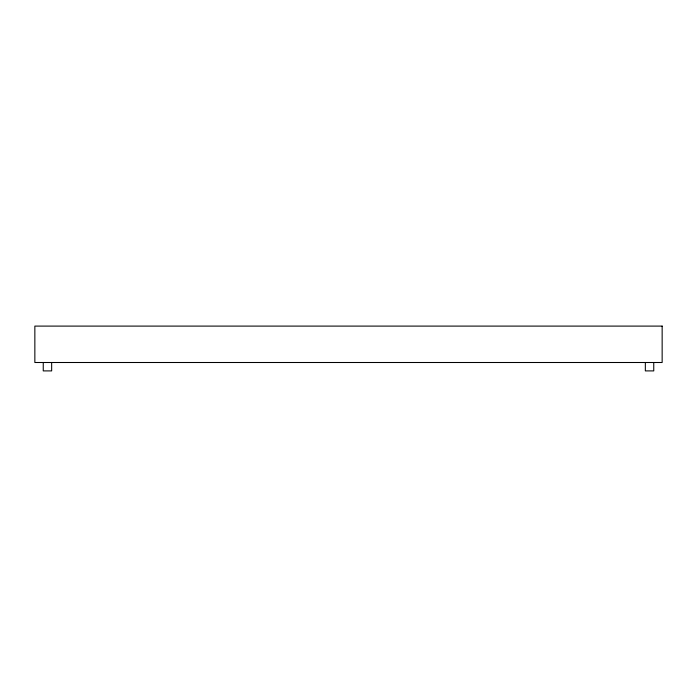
<?xml version="1.0" encoding="UTF-8"?>
<svg xmlns="http://www.w3.org/2000/svg" width="697" height="697" viewBox="0 0 697 697"><rect width="100%" height="100%" fill="white"/><g stroke="black" fill="none" stroke-linecap="round" stroke-linejoin="round"><path stroke-width="1.05" d="M653.751 362.501L653.751 370.9L645.344 370.9L645.344 362.501M51.656 362.501L51.656 370.9L43.249 370.9L43.249 362.501M662.15 326.1L34.85 326.1L34.85 362.501L662.15 362.501L662.15 326.1"/></g></svg>
